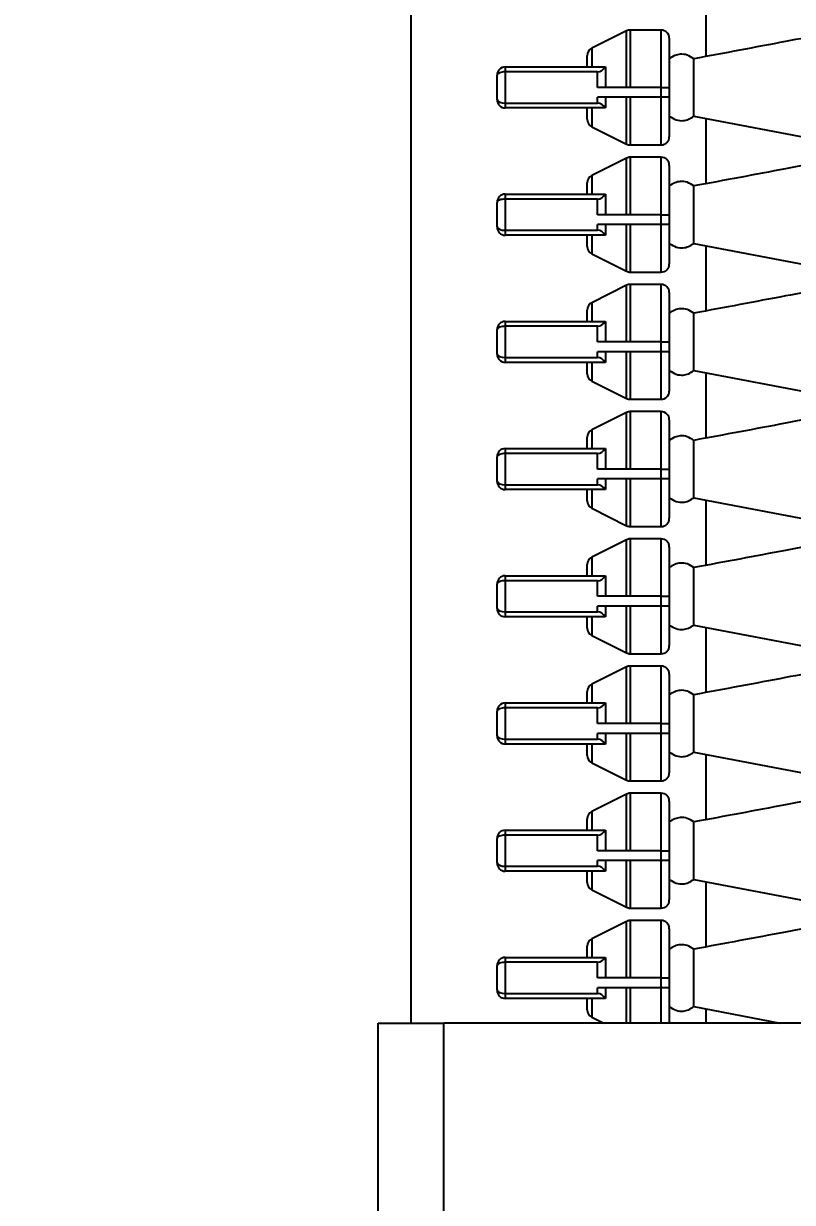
# Model space of a CAD drawing. Header units: millimetres. Extents: x 10 to 584, y 10 to 410.
# Drawn here: x 103.395 to 106.519, y 315.116 to 319.904 of the extents above; entities that cross this region are included whole.
import ezdxf

# ---------------------------------------------------------------- set-up
doc = ezdxf.new("R2010")
doc.units = ezdxf.units.MM
doc.layers.add('2', color=1, linetype='Continuous')
doc.styles.add('SLDTEXTSTYLE0', font='TXT', dxfattribs={"width": 0.7})
doc.dimstyles.new('SLDDIMSTYLE0', dxfattribs={"dimtxt": 3.5, "dimasz": 3.5, "dimexe": 0, "dimexo": 0.0625, "dimgap": 0.875, "dimtad": 1, "dimlfac": 15, "dimrnd": 1e-09, "dimzin": 12, "dimdsep": 46, "dimtxsty": 'SLDTEXTSTYLE0', "dimsah": 1, "dimcen": 0.09, "dimadec": 0, "dimazin": 3, "dimtfac": 1, "dimtofl": 0, "dimtmove": 0, "dimatfit": 3, "dimfxl": 0, "dimfrac": 2, "dimtolj": 1, "dimtzin": 12, "dimarcsym": 0})

# ---------------------------------------------------------------- blocks, each defined once
blk = doc.blocks.new('_D')
at = {"layer": '2', "color": 1}
for p, q in [((167.5018, 346.7783), (43.5018, 346.7783)), ((44.5018, 346.7783), (44.5018, 225.845)), ((181.5762, 225.845), (43.5018, 225.845))]:
    blk.add_line(p, q, dxfattribs=at)
for points in [[(44.5018, 346.7783), (43.9634, 343.2783), (45.0403, 343.2783)], [(44.5018, 225.845), (45.0403, 229.345), (43.9634, 229.345)]]:
    blk.add_solid(points, dxfattribs=at)
at = {"layer": '2', "color": 1, "insert": (39.9901, 278.6627), "char_height": 3.5, "attachment_point": 1, "rotation": 90, "style": 'SLDTEXTSTYLE0'}
blk.add_mtext('1814', dxfattribs=at)

msp = doc.modelspace()

# ---------------------------------------------------------------- linework, layer by layer
at = {"color": 7, "linetype": 'Continuous', "lineweight": 25}
for p, q in [((104.96849, 325.84409), (104.96849, 315.84498)), ((106.16849, 319.77101), (106.16849, 320.03547)), ((105.84479, 319.87479), (105.70359, 319.80419)), ((105.98516, 319.87831), (105.85969, 319.87831)), ((106.01849, 319.84498), (106.01849, 319.64498)), ((105.68516, 319.72831), (105.68516, 319.77438)), ((105.35183, 319.72831), (105.35183, 319.70831)), ((105.35183, 319.72831), (105.7568, 319.72831)), ((105.72625, 319.70831), (105.35183, 319.70831)), ((105.35183, 319.70831), (105.35183, 319.58165)), ((105.72625, 319.64498), (105.72625, 319.70831)), ((105.7568, 319.72831), (105.75934, 319.72831)), ((105.75934, 319.72831), (105.75958, 319.72811)), ((105.75958, 319.72811), (105.75958, 319.64498)), ((105.31849, 319.69451), (105.31849, 319.69498)), ((105.31849, 319.59545), (105.31849, 319.69451)), ((105.98516, 319.64498), (105.72625, 319.64498)), ((105.72625, 319.58165), (105.72625, 319.60498)), ((105.98516, 319.60498), (105.72625, 319.60498)), ((105.75958, 319.60498), (105.75958, 319.56185)), ((105.98516, 319.60498), (105.98516, 319.64498)), ((105.98516, 319.64498), (106.01849, 319.64498)), ((106.01849, 319.60498), (105.98516, 319.60498)), ((106.01849, 319.64498), (106.01849, 319.60498)), ((106.01849, 319.60498), (106.01849, 319.44498)), ((105.31849, 319.59498), (105.31849, 319.59545)), ((105.35183, 319.58165), (105.35183, 319.56165)), ((105.35183, 319.58165), (105.72625, 319.58165)), ((105.7568, 319.56165), (105.35183, 319.56165)), ((105.68516, 319.51558), (105.68516, 319.56165)), ((105.75934, 319.56165), (105.7568, 319.56165)), ((105.75958, 319.56185), (105.75934, 319.56165)), ((106.11849, 319.52832), (106.81849, 319.39514)), ((106.16849, 319.25435), (106.16849, 319.5188)), ((105.70359, 319.48577), (105.84479, 319.41517)), ((105.85969, 319.41165), (105.98516, 319.41165)), ((105.84479, 319.35813), (105.70359, 319.28753)), ((105.98516, 319.36165), (105.85969, 319.36165)), ((106.01849, 319.32831), (106.01849, 319.12831)), ((105.68516, 319.21165), (105.68516, 319.25771)), ((105.31849, 319.17784), (105.31849, 319.17831)), ((105.31849, 319.07879), (105.31849, 319.17784)), ((105.35183, 319.21165), (105.35183, 319.19165)), ((105.35183, 319.21165), (105.7568, 319.21165)), ((105.72625, 319.19165), (105.35183, 319.19165)), ((105.35183, 319.19165), (105.35183, 319.06498)), ((105.72625, 319.12831), (105.72625, 319.19165)), ((105.7568, 319.21165), (105.75934, 319.21165)), ((105.75934, 319.21165), (105.75958, 319.21145)), ((105.75958, 319.21145), (105.75958, 319.12831)), ((105.98516, 319.12831), (105.72625, 319.12831)), ((105.98516, 319.08831), (105.98516, 319.12831)), ((105.98516, 319.12831), (106.01849, 319.12831)), ((106.01849, 319.12831), (106.01849, 319.08831)), ((105.31849, 319.07831), (105.31849, 319.07879)), ((105.98516, 319.08831), (105.72625, 319.08831)), ((105.72625, 319.06498), (105.72625, 319.08831)), ((105.75958, 319.08831), (105.75958, 319.04518)), ((106.01849, 319.08831), (105.98516, 319.08831)), ((106.01849, 319.08831), (106.01849, 318.92831)), ((105.35183, 319.06498), (105.72625, 319.06498)), ((105.35183, 319.06498), (105.35183, 319.04498)), ((105.7568, 319.04498), (105.35183, 319.04498)), ((105.68516, 318.99892), (105.68516, 319.04498)), ((105.75934, 319.04498), (105.7568, 319.04498)), ((105.75958, 319.04518), (105.75934, 319.04498)), ((106.11849, 319.01165), (106.81849, 318.87847)), ((106.16849, 318.73768), (106.16849, 319.00214)), ((105.70359, 318.9691), (105.84479, 318.8985)), ((105.85969, 318.89498), (105.98516, 318.89498)), ((105.84479, 318.84146), (105.70359, 318.77086)), ((105.98516, 318.84498), (105.85969, 318.84498)), ((106.01849, 318.81165), (106.01849, 318.61165)), ((105.68516, 318.69498), (105.68516, 318.74105)), ((105.35183, 318.69498), (105.35183, 318.67498)), ((105.35183, 318.69498), (105.7568, 318.69498)), ((105.7568, 318.69498), (105.75934, 318.69498)), ((105.75934, 318.69498), (105.75958, 318.69478)), ((105.75958, 318.69478), (105.75958, 318.61165)), ((105.31849, 318.66117), (105.31849, 318.66165)), ((105.31849, 318.56212), (105.31849, 318.66117)), ((105.72625, 318.67498), (105.35183, 318.67498)), ((105.35183, 318.67498), (105.35183, 318.54831)), ((105.72625, 318.61165), (105.72625, 318.67498)), ((105.98516, 318.61165), (105.72625, 318.61165)), ((105.98516, 318.57165), (105.98516, 318.61165)), ((105.98516, 318.61165), (106.01849, 318.61165)), ((106.01849, 318.61165), (106.01849, 318.57165)), ((105.31849, 318.56165), (105.31849, 318.56212)), ((105.98516, 318.57165), (105.72625, 318.57165)), ((105.72625, 318.54831), (105.72625, 318.57165)), ((105.75958, 318.57165), (105.75958, 318.52852)), ((106.01849, 318.57165), (105.98516, 318.57165)), ((106.01849, 318.57165), (106.01849, 318.41165)), ((105.35183, 318.54831), (105.35183, 318.52831)), ((105.35183, 318.54831), (105.72625, 318.54831)), ((105.7568, 318.52831), (105.35183, 318.52831)), ((105.68516, 318.48225), (105.68516, 318.52831)), ((105.75934, 318.52831), (105.7568, 318.52831)), ((105.75958, 318.52852), (105.75934, 318.52831)), ((106.11849, 318.49498), (106.81849, 318.36181)), ((106.16849, 318.22101), (106.16849, 318.48547)), ((105.70359, 318.45243), (105.84479, 318.38183)), ((105.85969, 318.37831), (105.98516, 318.37831)), ((105.84479, 318.32479), (105.70359, 318.25419)), ((105.98516, 318.32831), (105.85969, 318.32831)), ((106.01849, 318.29498), (106.01849, 318.09498)), ((105.68516, 318.17831), (105.68516, 318.22438)), ((105.35183, 318.17831), (105.35183, 318.15831)), ((105.35183, 318.17831), (105.7568, 318.17831)), ((105.7568, 318.17831), (105.75934, 318.17831)), ((105.75934, 318.17831), (105.75958, 318.17811)), ((105.75958, 318.17811), (105.75958, 318.09498)), ((105.31849, 318.14451), (105.31849, 318.14498)), ((105.31849, 318.04545), (105.31849, 318.14451)), ((105.35183, 318.15831), (105.35183, 318.03165)), ((105.72625, 318.15831), (105.35183, 318.15831)), ((105.72625, 318.09498), (105.72625, 318.15831)), ((105.98516, 318.09498), (105.72625, 318.09498)), ((105.98516, 318.05498), (105.98516, 318.09498)), ((105.98516, 318.09498), (106.01849, 318.09498)), ((106.01849, 318.09498), (106.01849, 318.05498)), ((105.31849, 318.04498), (105.31849, 318.04545)), ((105.35183, 318.03165), (105.35183, 318.01165)), ((105.35183, 318.03165), (105.72625, 318.03165)), ((105.72625, 318.03165), (105.72625, 318.05498)), ((105.98516, 318.05498), (105.72625, 318.05498)), ((105.75958, 318.05498), (105.75958, 318.01185)), ((106.01849, 318.05498), (105.98516, 318.05498)), ((106.01849, 318.05498), (106.01849, 317.89498)), ((105.7568, 318.01165), (105.35183, 318.01165)), ((105.68516, 317.96558), (105.68516, 318.01165)), ((105.75934, 318.01165), (105.7568, 318.01165)), ((105.75958, 318.01185), (105.75934, 318.01165)), ((106.11849, 317.97832), (106.81849, 317.84514)), ((105.70359, 317.93577), (105.84479, 317.86517)), ((106.16849, 317.70435), (106.16849, 317.9688)), ((105.85969, 317.86165), (105.98516, 317.86165)), ((105.84479, 317.80813), (105.70359, 317.73753)), ((105.98516, 317.81165), (105.85969, 317.81165)), ((106.01849, 317.77831), (106.01849, 317.57831)), ((105.68516, 317.66165), (105.68516, 317.70771)), ((105.35183, 317.66165), (105.35183, 317.64165)), ((105.35183, 317.66165), (105.7568, 317.66165)), ((105.72625, 317.64165), (105.35183, 317.64165)), ((105.35183, 317.64165), (105.35183, 317.51498)), ((105.72625, 317.57831), (105.72625, 317.64165)), ((105.7568, 317.66165), (105.75934, 317.66165)), ((105.75934, 317.66165), (105.75958, 317.66145)), ((105.75958, 317.66145), (105.75958, 317.57831)), ((105.31849, 317.62784), (105.31849, 317.62831)), ((105.31849, 317.52879), (105.31849, 317.62784)), ((105.98516, 317.57831), (105.72625, 317.57831)), ((105.98516, 317.53831), (105.98516, 317.57831)), ((105.98516, 317.57831), (106.01849, 317.57831)), ((106.01849, 317.57831), (106.01849, 317.53831)), ((105.31849, 317.52831), (105.31849, 317.52879)), ((105.35183, 317.51498), (105.35183, 317.49498)), ((105.35183, 317.51498), (105.72625, 317.51498)), ((105.72625, 317.51498), (105.72625, 317.53831)), ((105.98516, 317.53831), (105.72625, 317.53831)), ((105.75958, 317.49518), (105.75934, 317.49498)), ((105.75958, 317.53831), (105.75958, 317.49518)), ((106.01849, 317.53831), (105.98516, 317.53831)), ((106.01849, 317.53831), (106.01849, 317.37831)), ((105.7568, 317.49498), (105.35183, 317.49498)), ((105.68516, 317.44892), (105.68516, 317.49498)), ((105.75934, 317.49498), (105.7568, 317.49498)), ((106.11849, 317.46165), (106.81849, 317.32847)), ((106.16849, 317.18768), (106.16849, 317.45214)), ((105.70359, 317.4191), (105.84479, 317.3485)), ((105.85969, 317.34498), (105.98516, 317.34498)), ((105.84479, 317.29146), (105.70359, 317.22086)), ((105.98516, 317.29498), (105.85969, 317.29498)), ((106.01849, 317.26165), (106.01849, 317.06165)), ((105.68516, 317.14498), (105.68516, 317.19105)), ((105.35183, 317.14498), (105.35183, 317.12498)), ((105.35183, 317.14498), (105.7568, 317.14498)), ((105.72625, 317.12498), (105.35183, 317.12498)), ((105.35183, 317.12498), (105.35183, 316.99831)), ((105.72625, 317.06165), (105.72625, 317.12498)), ((105.7568, 317.14498), (105.75934, 317.14498)), ((105.75934, 317.14498), (105.75958, 317.14478)), ((105.75958, 317.14478), (105.75958, 317.06165)), ((105.31849, 317.11117), (105.31849, 317.11165)), ((105.31849, 317.01212), (105.31849, 317.11117)), ((105.98516, 317.06165), (105.72625, 317.06165)), ((105.72625, 316.99831), (105.72625, 317.02165)), ((105.98516, 317.02165), (105.72625, 317.02165)), ((105.75958, 317.02165), (105.75958, 316.97852)), ((105.98516, 317.02165), (105.98516, 317.06165)), ((105.98516, 317.06165), (106.01849, 317.06165)), ((106.01849, 317.02165), (105.98516, 317.02165)), ((106.01849, 317.06165), (106.01849, 317.02165)), ((106.01849, 317.02165), (106.01849, 316.86165)), ((105.31849, 317.01165), (105.31849, 317.01212)), ((105.35183, 316.99831), (105.35183, 316.97831)), ((105.35183, 316.99831), (105.72625, 316.99831)), ((105.7568, 316.97831), (105.35183, 316.97831)), ((105.68516, 316.93225), (105.68516, 316.97831)), ((105.75934, 316.97831), (105.7568, 316.97831)), ((105.75958, 316.97852), (105.75934, 316.97831)), ((106.11849, 316.94498), (106.81849, 316.81181)), ((106.16849, 316.67101), (106.16849, 316.93547)), ((105.70359, 316.90243), (105.84479, 316.83183)), ((105.85969, 316.82831), (105.98516, 316.82831)), ((105.98516, 316.77831), (105.85969, 316.77831)), ((105.84479, 316.77479), (105.70359, 316.70419)), ((106.01849, 316.74498), (106.01849, 316.54498)), ((105.68516, 316.62831), (105.68516, 316.67438)), ((105.31849, 316.59451), (105.31849, 316.59498)), ((105.31849, 316.49545), (105.31849, 316.59451)), ((105.35183, 316.62831), (105.35183, 316.60831)), ((105.35183, 316.62831), (105.7568, 316.62831)), ((105.35183, 316.60831), (105.35183, 316.48165)), ((105.72625, 316.60831), (105.35183, 316.60831)), ((105.72625, 316.54498), (105.72625, 316.60831)), ((105.7568, 316.62831), (105.75934, 316.62831)), ((105.75934, 316.62831), (105.75958, 316.62811)), ((105.75958, 316.62811), (105.75958, 316.54498)), ((105.98516, 316.54498), (105.72625, 316.54498)), ((105.98516, 316.50498), (105.98516, 316.54498)), ((105.98516, 316.54498), (106.01849, 316.54498)), ((106.01849, 316.54498), (106.01849, 316.50498)), ((105.31849, 316.49498), (105.31849, 316.49545)), ((105.98516, 316.50498), (105.72625, 316.50498)), ((105.72625, 316.48165), (105.72625, 316.50498)), ((105.75958, 316.50498), (105.75958, 316.46185)), ((106.01849, 316.50498), (105.98516, 316.50498)), ((106.01849, 316.50498), (106.01849, 316.34498)), ((105.35183, 316.48165), (105.72625, 316.48165)), ((105.35183, 316.48165), (105.35183, 316.46165)), ((105.7568, 316.46165), (105.35183, 316.46165)), ((105.68516, 316.41558), (105.68516, 316.46165)), ((105.75934, 316.46165), (105.7568, 316.46165)), ((105.75958, 316.46185), (105.75934, 316.46165)), ((106.11849, 316.42832), (106.81849, 316.29514)), ((106.16849, 316.15435), (106.16849, 316.4188)), ((105.70359, 316.38577), (105.84479, 316.31517)), ((105.85969, 316.31165), (105.98516, 316.31165)), ((105.84479, 316.25813), (105.70359, 316.18753)), ((105.98516, 316.26165), (105.85969, 316.26165)), ((106.01849, 316.22831), (106.01849, 316.02831)), ((105.68516, 316.11165), (105.68516, 316.15771)), ((105.35183, 316.11165), (105.35183, 316.09165)), ((105.35183, 316.11165), (105.7568, 316.11165)), ((105.7568, 316.11165), (105.75934, 316.11165)), ((105.75934, 316.11165), (105.75958, 316.11145)), ((105.75958, 316.11145), (105.75958, 316.02831)), ((105.31849, 316.07784), (105.31849, 316.07831)), ((105.31849, 315.97879), (105.31849, 316.07784)), ((105.35183, 316.09165), (105.35183, 315.96498)), ((105.72625, 316.09165), (105.35183, 316.09165)), ((105.72625, 316.02831), (105.72625, 316.09165)), ((105.98516, 316.02831), (105.72625, 316.02831)), ((105.98516, 315.98831), (105.98516, 316.02831)), ((105.98516, 316.02831), (106.01849, 316.02831)), ((106.01849, 316.02831), (106.01849, 315.98831)), ((105.31849, 315.97831), (105.31849, 315.97879)), ((105.35183, 315.96498), (105.35183, 315.94498)), ((105.35183, 315.96498), (105.72625, 315.96498)), ((105.72625, 315.96498), (105.72625, 315.98831)), ((105.98516, 315.98831), (105.72625, 315.98831)), ((105.75958, 315.98831), (105.75958, 315.94518)), ((106.01849, 315.98831), (105.98516, 315.98831)), ((106.01849, 315.98831), (106.01849, 315.84498)), ((105.7568, 315.94498), (105.35183, 315.94498)), ((105.68516, 315.89892), (105.68516, 315.94498)), ((105.75934, 315.94498), (105.7568, 315.94498)), ((105.75958, 315.94518), (105.75934, 315.94498)), ((105.70359, 315.8691), (105.75183, 315.84498)), ((106.11849, 315.91165), (106.46891, 315.84498)), ((106.16849, 315.84498), (106.16849, 315.90214)), ((104.83516, 315.84498), (105.10183, 315.84498)), ((104.83516, 314.51165), (104.83516, 315.84498)), ((105.10183, 314.51165), (105.10183, 315.84498)), ((109.56849, 315.84498), (105.10183, 315.84498))]:
    msp.add_line(p, q, dxfattribs=at)
at = {"color": 59, "linetype": 'Continuous', "lineweight": 25}
for p, q in [((105.84479, 319.64498), (105.84479, 319.87479)), ((105.85969, 319.87831), (105.85969, 319.64498)), ((105.98516, 319.64498), (105.98516, 319.87831)), ((105.70359, 319.80419), (105.70359, 319.72831)), ((105.84479, 319.41517), (105.84479, 319.60498)), ((105.85969, 319.60498), (105.85969, 319.41165)), ((105.98516, 319.41165), (105.98516, 319.60498)), ((105.70359, 319.56165), (105.70359, 319.48577)), ((105.84479, 319.12831), (105.84479, 319.35813)), ((105.85969, 319.36165), (105.85969, 319.12831)), ((105.98516, 319.12831), (105.98516, 319.36165)), ((105.70359, 319.28753), (105.70359, 319.21165)), ((105.84479, 318.8985), (105.84479, 319.08831)), ((105.85969, 319.08831), (105.85969, 318.89498)), ((105.98516, 318.89498), (105.98516, 319.08831)), ((105.70359, 319.04498), (105.70359, 318.9691)), ((105.84479, 318.61165), (105.84479, 318.84146)), ((105.85969, 318.84498), (105.85969, 318.61165)), ((105.98516, 318.61165), (105.98516, 318.84498)), ((105.70359, 318.77086), (105.70359, 318.69498)), ((105.84479, 318.38183), (105.84479, 318.57165)), ((105.85969, 318.57165), (105.85969, 318.37831)), ((105.98516, 318.37831), (105.98516, 318.57165)), ((105.70359, 318.52831), (105.70359, 318.45243)), ((105.84479, 318.09498), (105.84479, 318.32479)), ((105.85969, 318.32831), (105.85969, 318.09498)), ((105.98516, 318.09498), (105.98516, 318.32831)), ((105.70359, 318.25419), (105.70359, 318.17831)), ((105.84479, 317.86517), (105.84479, 318.05498)), ((105.85969, 318.05498), (105.85969, 317.86165)), ((105.98516, 317.86165), (105.98516, 318.05498)), ((105.70359, 318.01165), (105.70359, 317.93577)), ((105.84479, 317.57831), (105.84479, 317.80813)), ((105.85969, 317.81165), (105.85969, 317.57831)), ((105.98516, 317.57831), (105.98516, 317.81165)), ((105.70359, 317.73753), (105.70359, 317.66165)), ((105.84479, 317.3485), (105.84479, 317.53831)), ((105.85969, 317.53831), (105.85969, 317.34498)), ((105.98516, 317.34498), (105.98516, 317.53831)), ((105.70359, 317.49498), (105.70359, 317.4191)), ((105.84479, 317.06165), (105.84479, 317.29146)), ((105.85969, 317.29498), (105.85969, 317.06165)), ((105.98516, 317.06165), (105.98516, 317.29498)), ((105.70359, 317.22086), (105.70359, 317.14498)), ((105.84479, 316.83183), (105.84479, 317.02165)), ((105.85969, 317.02165), (105.85969, 316.82831)), ((105.98516, 316.82831), (105.98516, 317.02165)), ((105.70359, 316.97831), (105.70359, 316.90243)), ((105.85969, 316.77831), (105.85969, 316.54498)), ((105.98516, 316.54498), (105.98516, 316.77831)), ((105.84479, 316.54498), (105.84479, 316.77479)), ((105.70359, 316.70419), (105.70359, 316.62831)), ((105.84479, 316.31517), (105.84479, 316.50498)), ((105.85969, 316.50498), (105.85969, 316.31165)), ((105.98516, 316.31165), (105.98516, 316.50498)), ((105.70359, 316.46165), (105.70359, 316.38577)), ((105.84479, 316.02831), (105.84479, 316.25813)), ((105.85969, 316.26165), (105.85969, 316.02831)), ((105.98516, 316.02831), (105.98516, 316.26165)), ((105.70359, 316.18753), (105.70359, 316.11165)), ((105.84479, 315.84498), (105.84479, 315.98831)), ((105.85969, 315.98831), (105.85969, 315.84498)), ((105.98516, 315.84498), (105.98516, 315.98831)), ((105.70359, 315.94498), (105.70359, 315.8691))]:
    msp.add_line(p, q, dxfattribs=at)
at = {"color": 7, "linetype": 'Continuous', "lineweight": 25}
for centre, start, end in [((105.85969, 319.84498), 90, 116.56505), ((105.98516, 319.84498), 0, 90), ((105.71849, 319.77438), 116.56505, 180), ((105.35183, 319.69498), 90, 180), ((105.72625, 319.74165), 270, 336.42182), ((105.35183, 319.59498), 180, 270), ((105.72625, 319.54831), 23.57818, 90), ((105.71849, 319.51558), 180, 243.43495), ((105.85969, 319.44498), 243.43495, 270), ((105.98516, 319.44498), 270, 0), ((105.85969, 319.32831), 90, 116.56505), ((105.98516, 319.32831), 0, 90), ((105.71849, 319.25771), 116.56505, 180), ((105.35183, 319.17831), 90, 180), ((105.72625, 319.22498), 270, 336.42182), ((105.35183, 319.07831), 180, 270), ((105.72625, 319.03165), 23.57818, 90), ((105.71849, 318.99892), 180, 243.43495), ((105.85969, 318.92831), 243.43495, 270), ((105.98516, 318.92831), 270, 0), ((105.85969, 318.81165), 90, 116.56505), ((105.98516, 318.81165), 0, 90), ((105.71849, 318.74105), 116.56505, 180), ((105.35183, 318.66165), 90, 180), ((105.72625, 318.70831), 270, 336.42182), ((105.35183, 318.56165), 180, 270), ((105.72625, 318.51498), 23.57818, 90), ((105.71849, 318.48225), 180, 243.43495), ((105.98516, 318.41165), 270, 0), ((105.85969, 318.41165), 243.43495, 270), ((105.85969, 318.29498), 90, 116.56505), ((105.98516, 318.29498), 0, 90), ((105.71849, 318.22438), 116.56505, 180), ((105.35183, 318.14498), 90, 180), ((105.72625, 318.19165), 270, 336.42182), ((105.35183, 318.04498), 180, 270), ((105.72625, 317.99831), 23.57818, 90), ((105.71849, 317.96558), 180, 243.43495), ((105.98516, 317.89498), 270, 0), ((105.85969, 317.89498), 243.43495, 270), ((105.85969, 317.77831), 90, 116.56505), ((105.98516, 317.77831), 0, 90), ((105.71849, 317.70771), 116.56505, 180), ((105.35183, 317.62831), 90, 180), ((105.72625, 317.67498), 270, 336.42182), ((105.35183, 317.52831), 180, 270), ((105.72625, 317.48165), 23.57818, 90), ((105.71849, 317.44892), 180, 243.43495), ((105.98516, 317.37831), 270, 0), ((105.85969, 317.37831), 243.43495, 270), ((105.85969, 317.26165), 90, 116.56505), ((105.98516, 317.26165), 0, 90), ((105.71849, 317.19105), 116.56505, 180), ((105.35183, 317.11165), 90, 180), ((105.72625, 317.15831), 270, 336.42182), ((105.35183, 317.01165), 180, 270), ((105.72625, 316.96498), 23.57818, 90), ((105.71849, 316.93225), 180, 243.43495), ((105.85969, 316.86165), 243.43495, 270), ((105.98516, 316.86165), 270, 0), ((105.85969, 316.74498), 90, 116.56505), ((105.98516, 316.74498), 0, 90), ((105.71849, 316.67438), 116.56505, 180), ((105.35183, 316.59498), 90, 180), ((105.72625, 316.64165), 270, 336.42182), ((105.35183, 316.49498), 180, 270), ((105.72625, 316.44831), 23.57818, 90), ((105.71849, 316.41558), 180, 243.43495), ((105.85969, 316.34498), 243.43495, 270), ((105.98516, 316.34498), 270, 0), ((105.85969, 316.22831), 90, 116.56505), ((105.98516, 316.22831), 0, 90), ((105.71849, 316.15771), 116.56505, 180), ((105.35183, 316.07831), 90, 180), ((105.72625, 316.12498), 270, 336.42182), ((105.35183, 315.97831), 180, 270), ((105.72625, 315.93165), 23.57818, 90), ((105.71849, 315.89892), 180, 243.43495)]:
    msp.add_arc(centre, 0.03333, start, end, dxfattribs=at)
for centre, start_param, end_param in [((105.35183, 319.69451), 1.5707963, 3.1415927), ((105.35183, 319.59545), 3.1415927, 4.712389), ((105.35183, 319.17784), 1.5707963, 3.1415927), ((105.35183, 319.07879), 3.1415927, 4.712389), ((105.35183, 318.66117), 1.5707963, 3.1415927), ((105.35183, 318.56212), 3.1415927, 4.712389), ((105.35183, 318.14451), 1.5707963, 3.1415927), ((105.35183, 318.04545), 3.1415927, 4.712389), ((105.35183, 317.62784), 1.5707963, 3.1415927), ((105.35183, 317.52879), 3.1415927, 4.712389), ((105.35183, 317.11117), 1.5707963, 3.1415927), ((105.35183, 317.01212), 3.1415927, 4.712389), ((105.35183, 316.59451), 1.5707963, 3.1415927), ((105.35183, 316.49545), 3.1415927, 4.712389), ((105.35183, 316.07784), 1.5707963, 3.1415927), ((105.35183, 315.97879), 3.1415927, 4.712389)]:
    msp.add_ellipse(centre, major_axis=(0.03333, 0), ratio=0.4142136, start_param=start_param, end_param=end_param, dxfattribs=at)
for points, knots in [([(106.81849, 319.89482), (106.70924, 319.87352), (106.47591, 319.82802), (106.24257, 319.78469), (106.11849, 319.76165)], [0, 0, 0, 0, 0.4682335, 1, 1, 1, 1]), ([(106.11849, 319.76165), (106.10955, 319.76733), (106.09261, 319.77811), (106.06439, 319.78129), (106.03928, 319.77499), (106.02568, 319.76626), (106.01849, 319.76165)], [0, 0, 0, 0, 0.2916196, 0.55270692, 0.76371042, 1, 1, 1, 1]), ([(106.11849, 319.64498), (106.11849, 319.66027), (106.11849, 319.69084), (106.11849, 319.7294), (106.11849, 319.75631), (106.11849, 319.75981), (106.11849, 319.76155)], [0, 0, 0, 0, 0.2506994, 0.5013989, 0.7520983, 1, 1, 1, 1]), ([(106.11849, 319.5284), (106.11849, 319.52837), (106.11849, 319.52536), (106.11849, 319.53574), (106.11849, 319.55998), (106.11849, 319.59926), (106.11849, 319.62974), (106.11849, 319.64498)], [0, 0, 0, 0, 0.002411, 0.2518083, 0.5012055, 0.7506028, 1, 1, 1, 1]), ([(106.01849, 319.52831), (106.02758, 319.52263), (106.04473, 319.5119), (106.07303, 319.50866), (106.09804, 319.51493), (106.11143, 319.5237), (106.11849, 319.52831)], [0, 0, 0, 0, 0.2951594, 0.5571246, 0.7666802, 1, 1, 1, 1]), ([(106.81849, 319.37816), (106.70924, 319.35685), (106.47591, 319.31135), (106.24257, 319.26802), (106.11849, 319.24498)], [0, 0, 0, 0, 0.4682335, 1, 1, 1, 1]), ([(106.11849, 319.24498), (106.10955, 319.25067), (106.09261, 319.26145), (106.06439, 319.26462), (106.03928, 319.25833), (106.02568, 319.24959), (106.01849, 319.24498)], [0, 0, 0, 0, 0.2916196, 0.55270692, 0.76371042, 1, 1, 1, 1]), ([(106.11849, 319.12831), (106.11849, 319.1436), (106.11849, 319.17418), (106.11849, 319.21273), (106.11849, 319.23964), (106.11849, 319.24314), (106.11849, 319.24488)], [0, 0, 0, 0, 0.2506994, 0.5013989, 0.7520983, 1, 1, 1, 1]), ([(106.11849, 319.01173), (106.11849, 319.0117), (106.11849, 319.00869), (106.11849, 319.01907), (106.11849, 319.04331), (106.11849, 319.0826), (106.11849, 319.11307), (106.11849, 319.12831)], [0, 0, 0, 0, 0.002411, 0.2518083, 0.5012055, 0.7506028, 1, 1, 1, 1]), ([(106.01849, 319.01165), (106.02758, 319.00596), (106.04473, 318.99524), (106.07303, 318.99199), (106.09804, 318.99827), (106.11143, 319.00703), (106.11849, 319.01165)], [0, 0, 0, 0, 0.2951594, 0.5571246, 0.7666802, 1, 1, 1, 1]), ([(106.81849, 318.86149), (106.70924, 318.84018), (106.47591, 318.79468), (106.24257, 318.75135), (106.11849, 318.72831)], [0, 0, 0, 0, 0.4682335, 1, 1, 1, 1]), ([(106.11849, 318.72831), (106.10955, 318.734), (106.09261, 318.74478), (106.06439, 318.74796), (106.03928, 318.74166), (106.02568, 318.73293), (106.01849, 318.72831)], [0, 0, 0, 0, 0.2916196, 0.55270692, 0.76371042, 1, 1, 1, 1]), ([(106.11849, 318.61165), (106.11849, 318.62694), (106.11849, 318.65751), (106.11849, 318.69607), (106.11849, 318.72297), (106.11849, 318.72647), (106.11849, 318.72821)], [0, 0, 0, 0, 0.2506994, 0.5013989, 0.7520983, 1, 1, 1, 1]), ([(106.11849, 318.49507), (106.11849, 318.49504), (106.11849, 318.49202), (106.11849, 318.5024), (106.11849, 318.52664), (106.11849, 318.56593), (106.11849, 318.59641), (106.11849, 318.61165)], [0, 0, 0, 0, 0.002411, 0.2518083, 0.5012055, 0.7506028, 1, 1, 1, 1]), ([(106.01849, 318.49498), (106.02758, 318.4893), (106.04473, 318.47857), (106.07303, 318.47532), (106.09804, 318.4816), (106.11143, 318.49036), (106.11849, 318.49498)], [0, 0, 0, 0, 0.2951594, 0.5571246, 0.7666802, 1, 1, 1, 1]), ([(106.81849, 318.34482), (106.70924, 318.32352), (106.47591, 318.27802), (106.24257, 318.23469), (106.11849, 318.21165)], [0, 0, 0, 0, 0.4682335, 1, 1, 1, 1]), ([(106.11849, 318.21165), (106.10955, 318.21733), (106.09261, 318.22811), (106.06439, 318.23129), (106.03928, 318.22499), (106.02568, 318.21626), (106.01849, 318.21165)], [0, 0, 0, 0, 0.2916196, 0.55270692, 0.76371042, 1, 1, 1, 1]), ([(106.11849, 318.09498), (106.11849, 318.11027), (106.11849, 318.14084), (106.11849, 318.1794), (106.11849, 318.20631), (106.11849, 318.20981), (106.11849, 318.21155)], [0, 0, 0, 0, 0.2506994, 0.5013989, 0.7520983, 1, 1, 1, 1]), ([(106.11849, 317.9784), (106.11849, 317.97837), (106.11849, 317.97536), (106.11849, 317.98574), (106.11849, 318.00998), (106.11849, 318.04926), (106.11849, 318.07974), (106.11849, 318.09498)], [0, 0, 0, 0, 0.002411, 0.2518083, 0.5012055, 0.7506028, 1, 1, 1, 1]), ([(106.01849, 317.97831), (106.02758, 317.97263), (106.04473, 317.9619), (106.07303, 317.95866), (106.09804, 317.96493), (106.11143, 317.9737), (106.11849, 317.97831)], [0, 0, 0, 0, 0.2951594, 0.5571246, 0.7666802, 1, 1, 1, 1]), ([(106.81849, 317.82816), (106.70924, 317.80685), (106.47591, 317.76135), (106.24257, 317.71802), (106.11849, 317.69498)], [0, 0, 0, 0, 0.4682335, 1, 1, 1, 1]), ([(106.11849, 317.69498), (106.10955, 317.70067), (106.09261, 317.71145), (106.06439, 317.71462), (106.03928, 317.70833), (106.02568, 317.69959), (106.01849, 317.69498)], [0, 0, 0, 0, 0.2916196, 0.55270692, 0.76371042, 1, 1, 1, 1]), ([(106.11849, 317.57831), (106.11849, 317.5936), (106.11849, 317.62418), (106.11849, 317.66273), (106.11849, 317.68964), (106.11849, 317.69314), (106.11849, 317.69488)], [0, 0, 0, 0, 0.2506994, 0.5013989, 0.7520983, 1, 1, 1, 1]), ([(106.11849, 317.46173), (106.11849, 317.4617), (106.11849, 317.45869), (106.11849, 317.46907), (106.11849, 317.49331), (106.11849, 317.5326), (106.11849, 317.56307), (106.11849, 317.57831)], [0, 0, 0, 0, 0.002411, 0.2518083, 0.5012055, 0.7506028, 1, 1, 1, 1]), ([(106.01849, 317.46165), (106.02758, 317.45596), (106.04473, 317.44524), (106.07303, 317.44199), (106.09804, 317.44827), (106.11143, 317.45703), (106.11849, 317.46165)], [0, 0, 0, 0, 0.2951594, 0.5571246, 0.7666802, 1, 1, 1, 1]), ([(106.81849, 317.31149), (106.70924, 317.29018), (106.47591, 317.24468), (106.24257, 317.20135), (106.11849, 317.17831)], [0, 0, 0, 0, 0.4682335, 1, 1, 1, 1]), ([(106.11849, 317.17831), (106.10955, 317.184), (106.09261, 317.19478), (106.06439, 317.19796), (106.03928, 317.19166), (106.02568, 317.18293), (106.01849, 317.17831)], [0, 0, 0, 0, 0.2916196, 0.5527069, 0.7637104, 1, 1, 1, 1]), ([(106.11849, 317.06165), (106.11849, 317.07694), (106.11849, 317.10751), (106.11849, 317.14607), (106.11849, 317.17297), (106.11849, 317.17647), (106.11849, 317.17821)], [0, 0, 0, 0, 0.2506994, 0.5013989, 0.7520983, 1, 1, 1, 1]), ([(106.11849, 316.94507), (106.11849, 316.94504), (106.11849, 316.94202), (106.11849, 316.9524), (106.11849, 316.97664), (106.11849, 317.01593), (106.11849, 317.04641), (106.11849, 317.06165)], [0, 0, 0, 0, 0.002411, 0.2518083, 0.5012055, 0.7506028, 1, 1, 1, 1]), ([(106.01849, 316.94498), (106.02758, 316.9393), (106.04473, 316.92857), (106.07303, 316.92532), (106.09804, 316.9316), (106.11143, 316.94036), (106.11849, 316.94498)], [0, 0, 0, 0, 0.2951594, 0.5571246, 0.7666802, 1, 1, 1, 1]), ([(106.81849, 316.79482), (106.70924, 316.77352), (106.47591, 316.72802), (106.24257, 316.68469), (106.11849, 316.66165)], [0, 0, 0, 0, 0.4682335, 1, 1, 1, 1]), ([(106.11849, 316.66165), (106.10955, 316.66733), (106.09261, 316.67811), (106.06439, 316.68129), (106.03928, 316.67499), (106.02568, 316.66626), (106.01849, 316.66165)], [0, 0, 0, 0, 0.2916196, 0.5527069, 0.7637104, 1, 1, 1, 1]), ([(106.11849, 316.54498), (106.11849, 316.56027), (106.11849, 316.59084), (106.11849, 316.6294), (106.11849, 316.65631), (106.11849, 316.65981), (106.11849, 316.66155)], [0, 0, 0, 0, 0.2506994, 0.5013989, 0.7520983, 1, 1, 1, 1]), ([(106.11849, 316.4284), (106.11849, 316.42837), (106.11849, 316.42536), (106.11849, 316.43574), (106.11849, 316.45998), (106.11849, 316.49926), (106.11849, 316.52974), (106.11849, 316.54498)], [0, 0, 0, 0, 0.002411, 0.2518083, 0.5012055, 0.7506028, 1, 1, 1, 1]), ([(106.01849, 316.42831), (106.02758, 316.42263), (106.04473, 316.4119), (106.07303, 316.40866), (106.09804, 316.41493), (106.11143, 316.4237), (106.11849, 316.42831)], [0, 0, 0, 0, 0.2951594, 0.5571246, 0.7666802, 1, 1, 1, 1]), ([(106.81849, 316.27816), (106.70924, 316.25685), (106.47591, 316.21135), (106.24257, 316.16802), (106.11849, 316.14498)], [0, 0, 0, 0, 0.4682335, 1, 1, 1, 1]), ([(106.11849, 316.14498), (106.10955, 316.15067), (106.09261, 316.16145), (106.06439, 316.16462), (106.03928, 316.15833), (106.02568, 316.14959), (106.01849, 316.14498)], [0, 0, 0, 0, 0.2916196, 0.5527069, 0.7637104, 1, 1, 1, 1]), ([(106.11849, 316.02831), (106.11849, 316.0436), (106.11849, 316.07418), (106.11849, 316.11273), (106.11849, 316.13964), (106.11849, 316.14314), (106.11849, 316.14488)], [0, 0, 0, 0, 0.2506994, 0.5013989, 0.7520983, 1, 1, 1, 1]), ([(106.11849, 315.91173), (106.11849, 315.9117), (106.11849, 315.90869), (106.11849, 315.91907), (106.11849, 315.94331), (106.11849, 315.9826), (106.11849, 316.01307), (106.11849, 316.02831)], [0, 0, 0, 0, 0.002411, 0.2518083, 0.5012055, 0.7506028, 1, 1, 1, 1]), ([(106.01849, 315.91165), (106.02758, 315.90596), (106.04473, 315.89524), (106.07303, 315.89199), (106.09804, 315.89827), (106.11143, 315.90703), (106.11849, 315.91165)], [0, 0, 0, 0, 0.2951594, 0.5571246, 0.7666802, 1, 1, 1, 1])]:
    msp.add_open_spline(points, degree=3, knots=knots, dxfattribs=at)

# ---------------------------------------------------------------- dimensions: what is measured, and where the dimension line sits
at = {"layer": '2', "color": 1}
dim = msp.add_linear_dim(base=(44.50183, 225.84498), p1=(168.50183, 346.77832), p2=(182.57616, 225.84498), angle=90, dimstyle='SLDDIMSTYLE0', dxfattribs=at)
dim.commit()
dim.dimension.update_dxf_attribs({"geometry": '_D', "text_midpoint": (44.50183, 284.48628), "dimtype": 160})

doc.saveas('drawing.dxf')
